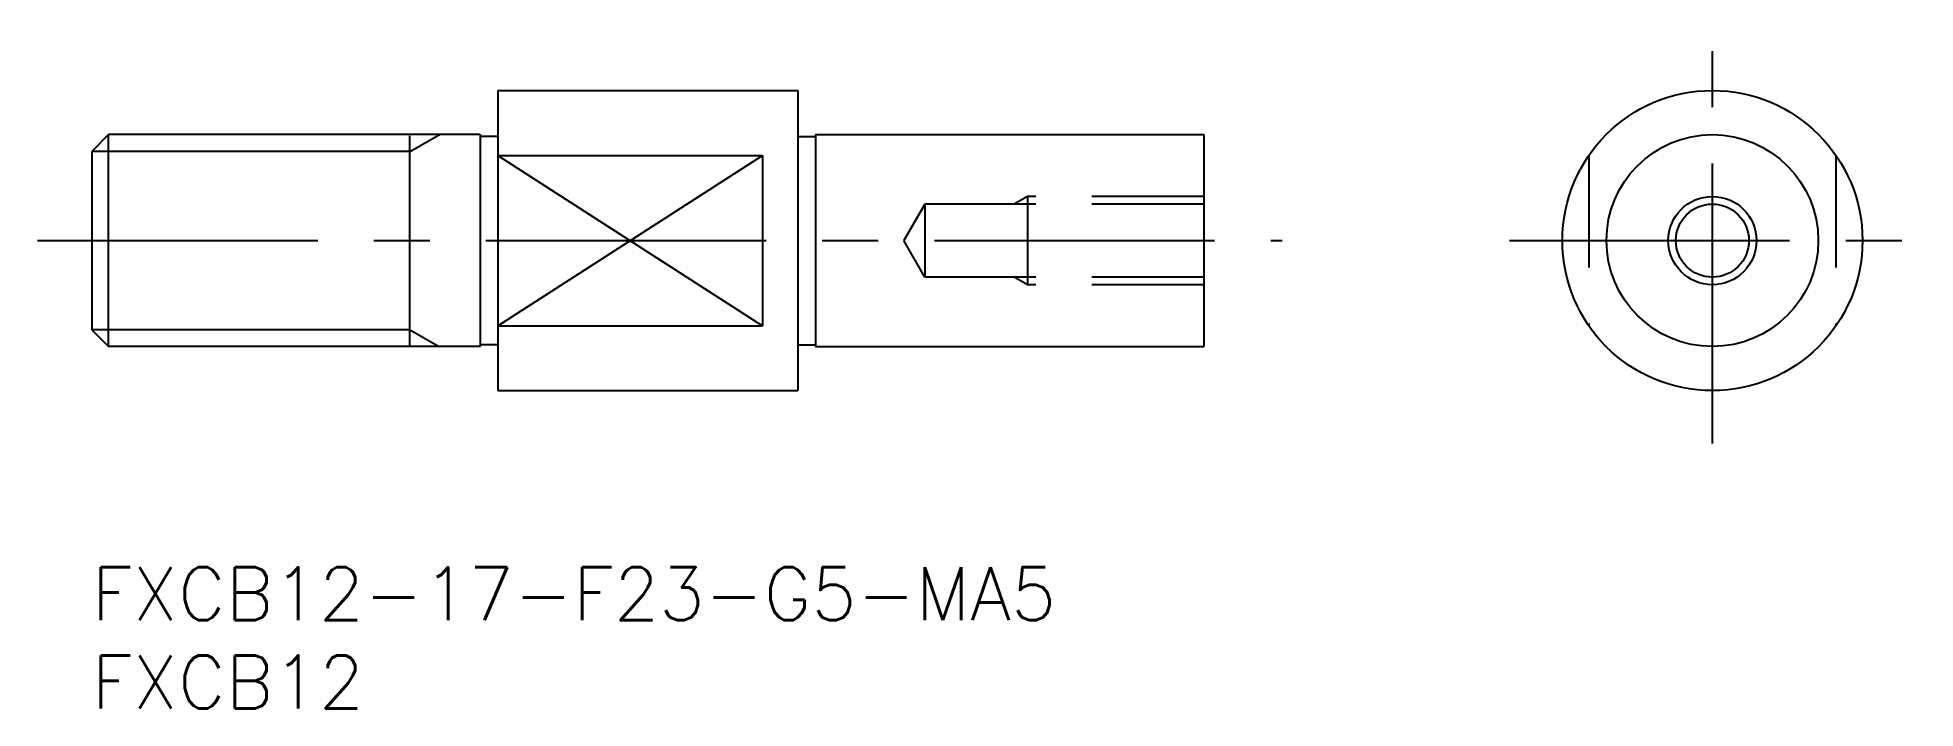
# Model space of a CAD drawing. Extents: x -3 to 103, y -8 to 30.
import ezdxf

# ---------------------------------------------------------------- set-up
doc = ezdxf.new("R2010")
doc.units = 0
doc.header["$LTSCALE"] = 0.5
doc.linetypes.add('CENTER', pattern=[50.8, 31.75, -6.35, 6.35, -6.35])
doc.linetypes.add('DASHED', pattern=[19.05, 12.7, -6.35])
for name, color, linetype in [('MSM_CENTER', 1, 'CENTER'), ('MSM_CONTINUOUS', 7, 'CONTINUOUS'), ('MSM_DASHED', 4, 'DASHED'), ('MSM_NARROW', 5, 'CONTINUOUS'), ('MSM_PART_NUMBER', 7, 'CONTINUOUS')]:
    doc.layers.add(name, color=color, linetype=linetype)
doc.styles.get("Standard").update_dxf_attribs({"font": 'txt.shx', "height": 3, "bigfont": 'bigfont.shx'})

# ---------------------------------------------------------------- blocks, each defined once
blk = doc.blocks.new('*U3')
at = {"layer": 'MSM_PART_NUMBER'}
blk.add_text('FXCB12-17-F23-G5-MA5', height=3, dxfattribs=at).set_placement((0, -3))
blk = doc.blocks.new('*U4')
at = {"layer": 'MSM_PART_NUMBER'}
blk.add_text('FXCB12', height=3, dxfattribs=at).set_placement((0, -8))

msp = doc.modelspace()

# ---------------------------------------------------------------- linework, layer by layer
at = {"layer": 'MSM_CENTER'}
for p, q in [((91.8, 7), (91.8, 30)), ((-3.07, 18.5), (67.43, 18.5)), ((80.3, 18.5), (103.3, 18.5))]:
    msp.add_line(p, q, dxfattribs=at)
at = {"layer": 'MSM_CONTINUOUS'}
for p, q in [((23, 27), (23, 10)), ((23, 27), (40, 27)), ((40, 27), (40, 10)), ((0.95, 24.5), (0, 23.55)), ((22, 24.5), (0.95, 24.5)), ((0.95, 12.5), (0.95, 24.5)), ((22, 24.5), (22, 12.5)), ((41, 24.5), (63, 24.5)), ((41, 24.5), (41, 12.5)), ((63, 24.5), (63, 12.5)), ((0, 23.55), (0, 13.45)), ((18, 24.44), (18, 12.56)), ((23, 24.4), (22, 24.4)), ((40, 24.4), (41, 24.4)), ((23, 23.32), (38, 23.32)), ((38, 23.32), (38, 13.68)), ((0, 13.45), (0.95, 12.5)), ((23, 13.68), (38, 13.68)), ((22, 12.5), (0.95, 12.5)), ((23, 12.6), (22, 12.6)), ((40, 12.6), (41, 12.6)), ((41, 12.5), (63, 12.5)), ((23, 10), (40, 10))]:
    msp.add_line(p, q, dxfattribs=at)
for radius in [8.5, 6, 2.07]:
    msp.add_circle((91.8, 18.5), radius, dxfattribs=at)
at = {"layer": 'MSM_DASHED'}
for p, q in [((84.8, 23.32), (84.8, 13.68)), ((98.8, 23.32), (98.8, 13.68)), ((47.19, 20.57), (46, 18.5)), ((63, 20.57), (47.19, 20.57)), ((47.19, 20.57), (47.19, 16.43)), ((53, 21), (52.25, 20.57)), ((63, 21), (53, 21)), ((53, 21), (53, 16)), ((47.19, 16.43), (46, 18.5)), ((63, 16.43), (47.19, 16.43)), ((53, 16), (52.25, 16.43)), ((63, 16), (53, 16))]:
    msp.add_line(p, q, dxfattribs=at)
at = {"layer": 'MSM_NARROW'}
for p, q in [((19.73, 24.5), (18, 23.5)), ((18, 23.55), (0, 23.55)), ((23, 23.32), (38, 13.68)), ((23, 13.68), (38, 23.32)), ((18, 13.45), (0, 13.45)), ((19.64, 12.5), (18, 13.45))]:
    msp.add_line(p, q, dxfattribs=at)
msp.add_circle((91.8, 18.5), 2.5, dxfattribs=at)

# ---------------------------------------------------------------- block references
at = {"layer": 'MSM_CONTINUOUS'}
for name in ['*U3', '*U4']:
    msp.add_blockref(name, (0, 0), dxfattribs=at)

doc.saveas('drawing.dxf')
